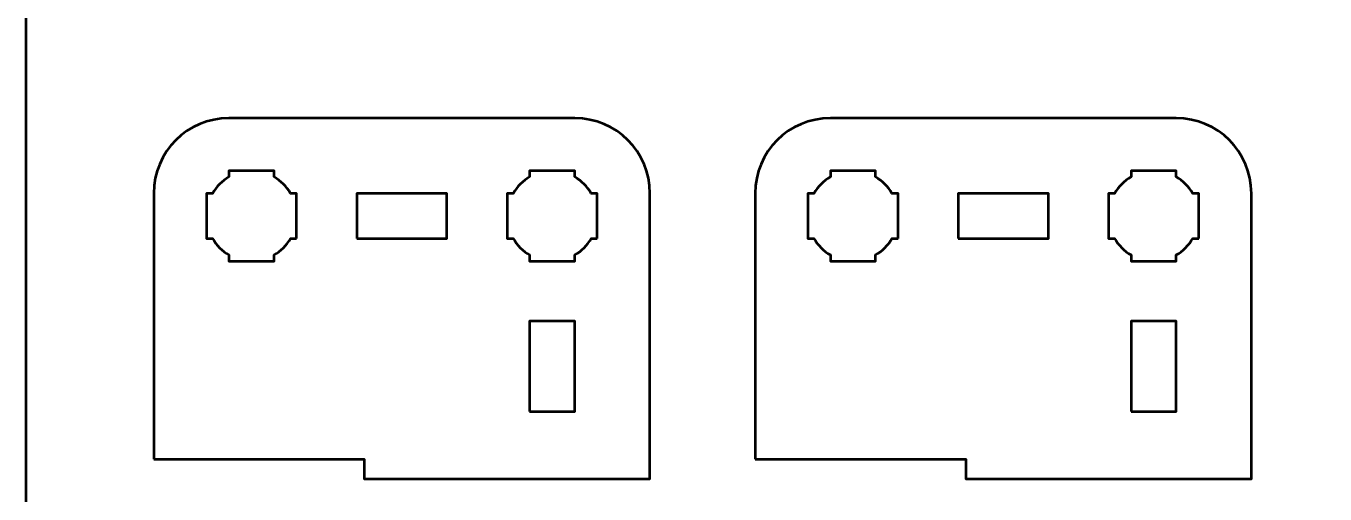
# Model space of a CAD drawing. Header units: centimetres. Extents: x -21 to 0, y -29.7 to 0.
# Drawn here: x -21 to -12.36, y -14.85 to -11.74 of the extents above; entities that cross this region are included whole.
import ezdxf

# ---------------------------------------------------------------- set-up
doc = ezdxf.new("R2010")
doc.units = ezdxf.units.CM
doc.header["$MEASUREMENT"] = 0
doc.layers.add('Layer 1', color=7, linetype='Continuous')

msp = doc.modelspace()

# ---------------------------------------------------------------- linework, layer by layer
at = {"layer": 'Layer 1', "color": 22, "lineweight": 53}
msp.add_open_spline([(-21.00003, -29.19995), (-21.00003, -29.19995), (-21.00003, -0.49992), (-21.00003, -0.49992), (-21.00003, -0.49992), (-21.00003, -0.22295), (-20.77694, 0.00004), (-20.49994, 0.00004), (-20.49994, 0.00004), (-20.49994, 0.00004), (-0.50008, 0.00004), (-0.50008, 0.00004), (-0.50008, 0.00004), (-0.22294, 0.00004), (0.00002, -0.22295), (0.00002, -0.49992), (0.00002, -0.49992), (0.00002, -0.49992), (0.00002, -29.19995), (0.00002, -29.19995), (0.00002, -29.19995), (0.00002, -29.47695), (-0.22294, -29.70004), (-0.50008, -29.70004), (-0.50008, -29.70004), (-0.50008, -29.70004), (-20.49994, -29.70004), (-20.49994, -29.70004), (-20.49994, -29.70004), (-20.77694, -29.70004), (-21.00003, -29.47695), (-21.00003, -29.19995)], degree=3, knots=[0, 0, 0, 0, 0.125, 0.125, 0.125, 0.125, 0.25, 0.25, 0.25, 0.25, 0.375, 0.375, 0.375, 0.375, 0.5, 0.5, 0.5, 0.5, 0.625, 0.625, 0.625, 0.625, 0.75, 0.75, 0.75, 0.75, 0.875, 0.875, 0.875, 0.875, 1, 1, 1, 1], dxfattribs=at)
at = {"layer": 'Layer 1', "color": 114, "lineweight": 53}
for points in [[(-20.15003, -14.619), (-20.15003, -14.619), (-20.15003, -12.85007), (-20.15003, -12.85007), (-20.15003, -12.85007), (-20.15003, -12.57293), (-19.92694, -12.34997), (-19.64994, -12.34997), (-19.64994, -12.34997), (-19.64994, -12.34997), (-17.35007, -12.34997), (-17.35007, -12.34997), (-17.35007, -12.34997), (-17.07293, -12.34997), (-16.84997, -12.57293), (-16.84997, -12.85007), (-16.84997, -12.85007), (-16.84997, -12.85007), (-16.84997, -14.75), (-16.84997, -14.75), (-16.84997, -14.75), (-16.84997, -14.75), (-18.75, -14.75), (-18.75, -14.75), (-18.75, -14.75), (-18.75, -14.75), (-18.75, -14.619), (-18.75, -14.619), (-18.75, -14.619), (-18.75, -14.619), (-20.15003, -14.619), (-20.15003, -14.619)], [(-16.15003, -14.619), (-16.15003, -14.619), (-16.15003, -12.85007), (-16.15003, -12.85007), (-16.15003, -12.85007), (-16.15003, -12.57293), (-15.92694, -12.34997), (-15.64994, -12.34997), (-15.64994, -12.34997), (-15.64994, -12.34997), (-13.35007, -12.34997), (-13.35007, -12.34997), (-13.35007, -12.34997), (-13.07293, -12.34997), (-12.84997, -12.57293), (-12.84997, -12.85007), (-12.84997, -12.85007), (-12.84997, -12.85007), (-12.84997, -14.75), (-12.84997, -14.75), (-12.84997, -14.75), (-12.84997, -14.75), (-14.75, -14.75), (-14.75, -14.75), (-14.75, -14.75), (-14.75, -14.75), (-14.75, -14.619), (-14.75, -14.619), (-14.75, -14.619), (-14.75, -14.619), (-16.15003, -14.619), (-16.15003, -14.619)]]:
    msp.add_open_spline(points, degree=3, knots=[0, 0, 0, 0, 0.125, 0.125, 0.125, 0.125, 0.25, 0.25, 0.25, 0.25, 0.375, 0.375, 0.375, 0.375, 0.5, 0.5, 0.5, 0.5, 0.625, 0.625, 0.625, 0.625, 0.75, 0.75, 0.75, 0.75, 0.875, 0.875, 0.875, 0.875, 1, 1, 1, 1], dxfattribs=at)
at = {"layer": 'Layer 1', "lineweight": 53}
for points, knots in [([(-19.2, -13.15007), (-19.2, -13.15007), (-19.24011, -13.15007), (-19.24011, -13.15007), (-19.24011, -13.15007), (-19.26643, -13.19554), (-19.30446, -13.23343), (-19.34993, -13.25989), (-19.34993, -13.25989), (-19.34993, -13.25989), (-19.34993, -13.3), (-19.34993, -13.3), (-19.34993, -13.3), (-19.34993, -13.3), (-19.5, -13.3), (-19.5, -13.3), (-19.5, -13.3), (-19.5, -13.3), (-19.64994, -13.3), (-19.64994, -13.3), (-19.64994, -13.3), (-19.64994, -13.3), (-19.64994, -13.25989), (-19.64994, -13.25989), (-19.64994, -13.25989), (-19.69555, -13.23343), (-19.73347, -13.19554), (-19.75979, -13.15007), (-19.75979, -13.15007), (-19.75979, -13.15007), (-19.80001, -13.15007), (-19.80001, -13.15007), (-19.80001, -13.15007), (-19.80001, -13.15007), (-19.80001, -13), (-19.80001, -13), (-19.80001, -13), (-19.80001, -13), (-19.80001, -12.85007), (-19.80001, -12.85007), (-19.80001, -12.85007), (-19.80001, -12.85007), (-19.75979, -12.85007), (-19.75979, -12.85007), (-19.75979, -12.85007), (-19.73347, -12.80445), (-19.69555, -12.76653), (-19.64994, -12.74021), (-19.64994, -12.74021), (-19.64994, -12.74021), (-19.64994, -12.7), (-19.64994, -12.7), (-19.64994, -12.7), (-19.64994, -12.7), (-19.5, -12.7), (-19.5, -12.7), (-19.5, -12.7), (-19.5, -12.7), (-19.34993, -12.7), (-19.34993, -12.7), (-19.34993, -12.7), (-19.34993, -12.7), (-19.34993, -12.74021), (-19.34993, -12.74021), (-19.34993, -12.74021), (-19.30446, -12.76653), (-19.26643, -12.80445), (-19.24011, -12.85007), (-19.24011, -12.85007), (-19.24011, -12.85007), (-19.2, -12.85007), (-19.2, -12.85007), (-19.2, -12.85007), (-19.2, -12.85007), (-19.2, -13), (-19.2, -13), (-19.2, -13), (-19.2, -13), (-19.2, -13.15007), (-19.2, -13.15007)], [0, 0, 0, 0, 0.05, 0.05, 0.05, 0.05, 0.1, 0.1, 0.1, 0.1, 0.15, 0.15, 0.15, 0.15, 0.2, 0.2, 0.2, 0.2, 0.25, 0.25, 0.25, 0.25, 0.3, 0.3, 0.3, 0.3, 0.35, 0.35, 0.35, 0.35, 0.4, 0.4, 0.4, 0.4, 0.45, 0.45, 0.45, 0.45, 0.5, 0.5, 0.5, 0.5, 0.55, 0.55, 0.55, 0.55, 0.6, 0.6, 0.6, 0.6, 0.65, 0.65, 0.65, 0.65, 0.7, 0.7, 0.7, 0.7, 0.75, 0.75, 0.75, 0.75, 0.8, 0.8, 0.8, 0.8, 0.85, 0.85, 0.85, 0.85, 0.9, 0.9, 0.9, 0.9, 0.95, 0.95, 0.95, 0.95, 1, 1, 1, 1]), ([(-17.19993, -13.15007), (-17.19993, -13.15007), (-17.24018, -13.15007), (-17.24018, -13.15007), (-17.24018, -13.15007), (-17.2665, -13.19554), (-17.30453, -13.23343), (-17.35, -13.25989), (-17.35, -13.25989), (-17.35, -13.25989), (-17.35, -13.3), (-17.35, -13.3), (-17.35, -13.3), (-17.35, -13.3), (-17.49993, -13.3), (-17.49993, -13.3), (-17.49993, -13.3), (-17.49993, -13.3), (-17.65, -13.3), (-17.65, -13.3), (-17.65, -13.3), (-17.65, -13.3), (-17.65, -13.25989), (-17.65, -13.25989), (-17.65, -13.25989), (-17.69548, -13.23343), (-17.73351, -13.19554), (-17.75982, -13.15007), (-17.75982, -13.15007), (-17.75982, -13.15007), (-17.79993, -13.15007), (-17.79993, -13.15007), (-17.79993, -13.15007), (-17.79993, -13.15007), (-17.79993, -13), (-17.79993, -13), (-17.79993, -13), (-17.79993, -13), (-17.79993, -12.85007), (-17.79993, -12.85007), (-17.79993, -12.85007), (-17.79993, -12.85007), (-17.75982, -12.85007), (-17.75982, -12.85007), (-17.75982, -12.85007), (-17.73351, -12.80445), (-17.69548, -12.76653), (-17.65, -12.74021), (-17.65, -12.74021), (-17.65, -12.74021), (-17.65, -12.7), (-17.65, -12.7), (-17.65, -12.7), (-17.65, -12.7), (-17.49993, -12.7), (-17.49993, -12.7), (-17.49993, -12.7), (-17.49993, -12.7), (-17.35, -12.7), (-17.35, -12.7), (-17.35, -12.7), (-17.35, -12.7), (-17.35, -12.74021), (-17.35, -12.74021), (-17.35, -12.74021), (-17.30453, -12.76653), (-17.2665, -12.80445), (-17.24018, -12.85007), (-17.24018, -12.85007), (-17.24018, -12.85007), (-17.19993, -12.85007), (-17.19993, -12.85007), (-17.19993, -12.85007), (-17.19993, -12.85007), (-17.19993, -13), (-17.19993, -13), (-17.19993, -13), (-17.19993, -13), (-17.19993, -13.15007), (-17.19993, -13.15007)], [0, 0, 0, 0, 0.05, 0.05, 0.05, 0.05, 0.1, 0.1, 0.1, 0.1, 0.15, 0.15, 0.15, 0.15, 0.2, 0.2, 0.2, 0.2, 0.25, 0.25, 0.25, 0.25, 0.3, 0.3, 0.3, 0.3, 0.35, 0.35, 0.35, 0.35, 0.4, 0.4, 0.4, 0.4, 0.45, 0.45, 0.45, 0.45, 0.5, 0.5, 0.5, 0.5, 0.55, 0.55, 0.55, 0.55, 0.6, 0.6, 0.6, 0.6, 0.65, 0.65, 0.65, 0.65, 0.7, 0.7, 0.7, 0.7, 0.75, 0.75, 0.75, 0.75, 0.8, 0.8, 0.8, 0.8, 0.85, 0.85, 0.85, 0.85, 0.9, 0.9, 0.9, 0.9, 0.95, 0.95, 0.95, 0.95, 1, 1, 1, 1]), ([(-15.2, -13.15007), (-15.2, -13.15007), (-15.24011, -13.15007), (-15.24011, -13.15007), (-15.24011, -13.15007), (-15.26643, -13.19554), (-15.30446, -13.23343), (-15.34993, -13.25989), (-15.34993, -13.25989), (-15.34993, -13.25989), (-15.34993, -13.3), (-15.34993, -13.3), (-15.34993, -13.3), (-15.34993, -13.3), (-15.5, -13.3), (-15.5, -13.3), (-15.5, -13.3), (-15.5, -13.3), (-15.64994, -13.3), (-15.64994, -13.3), (-15.64994, -13.3), (-15.64994, -13.3), (-15.64994, -13.25989), (-15.64994, -13.25989), (-15.64994, -13.25989), (-15.69555, -13.23343), (-15.73347, -13.19554), (-15.75979, -13.15007), (-15.75979, -13.15007), (-15.75979, -13.15007), (-15.80001, -13.15007), (-15.80001, -13.15007), (-15.80001, -13.15007), (-15.80001, -13.15007), (-15.80001, -13), (-15.80001, -13), (-15.80001, -13), (-15.80001, -13), (-15.80001, -12.85007), (-15.80001, -12.85007), (-15.80001, -12.85007), (-15.80001, -12.85007), (-15.75979, -12.85007), (-15.75979, -12.85007), (-15.75979, -12.85007), (-15.73347, -12.80445), (-15.69555, -12.76653), (-15.64994, -12.74021), (-15.64994, -12.74021), (-15.64994, -12.74021), (-15.64994, -12.7), (-15.64994, -12.7), (-15.64994, -12.7), (-15.64994, -12.7), (-15.5, -12.7), (-15.5, -12.7), (-15.5, -12.7), (-15.5, -12.7), (-15.34993, -12.7), (-15.34993, -12.7), (-15.34993, -12.7), (-15.34993, -12.7), (-15.34993, -12.74021), (-15.34993, -12.74021), (-15.34993, -12.74021), (-15.30446, -12.76653), (-15.26643, -12.80445), (-15.24011, -12.85007), (-15.24011, -12.85007), (-15.24011, -12.85007), (-15.2, -12.85007), (-15.2, -12.85007), (-15.2, -12.85007), (-15.2, -12.85007), (-15.2, -13), (-15.2, -13), (-15.2, -13), (-15.2, -13), (-15.2, -13.15007), (-15.2, -13.15007)], [0, 0, 0, 0, 0.05, 0.05, 0.05, 0.05, 0.1, 0.1, 0.1, 0.1, 0.15, 0.15, 0.15, 0.15, 0.2, 0.2, 0.2, 0.2, 0.25, 0.25, 0.25, 0.25, 0.3, 0.3, 0.3, 0.3, 0.35, 0.35, 0.35, 0.35, 0.4, 0.4, 0.4, 0.4, 0.45, 0.45, 0.45, 0.45, 0.5, 0.5, 0.5, 0.5, 0.55, 0.55, 0.55, 0.55, 0.6, 0.6, 0.6, 0.6, 0.65, 0.65, 0.65, 0.65, 0.7, 0.7, 0.7, 0.7, 0.75, 0.75, 0.75, 0.75, 0.8, 0.8, 0.8, 0.8, 0.85, 0.85, 0.85, 0.85, 0.9, 0.9, 0.9, 0.9, 0.95, 0.95, 0.95, 0.95, 1, 1, 1, 1]), ([(-13.19993, -13.15007), (-13.19993, -13.15007), (-13.24018, -13.15007), (-13.24018, -13.15007), (-13.24018, -13.15007), (-13.2665, -13.19554), (-13.30453, -13.23343), (-13.35, -13.25989), (-13.35, -13.25989), (-13.35, -13.25989), (-13.35, -13.3), (-13.35, -13.3), (-13.35, -13.3), (-13.35, -13.3), (-13.49993, -13.3), (-13.49993, -13.3), (-13.49993, -13.3), (-13.49993, -13.3), (-13.65, -13.3), (-13.65, -13.3), (-13.65, -13.3), (-13.65, -13.3), (-13.65, -13.25989), (-13.65, -13.25989), (-13.65, -13.25989), (-13.69548, -13.23343), (-13.73351, -13.19554), (-13.75982, -13.15007), (-13.75982, -13.15007), (-13.75982, -13.15007), (-13.79993, -13.15007), (-13.79993, -13.15007), (-13.79993, -13.15007), (-13.79993, -13.15007), (-13.79993, -13), (-13.79993, -13), (-13.79993, -13), (-13.79993, -13), (-13.79993, -12.85007), (-13.79993, -12.85007), (-13.79993, -12.85007), (-13.79993, -12.85007), (-13.75982, -12.85007), (-13.75982, -12.85007), (-13.75982, -12.85007), (-13.73351, -12.80445), (-13.69548, -12.76653), (-13.65, -12.74021), (-13.65, -12.74021), (-13.65, -12.74021), (-13.65, -12.7), (-13.65, -12.7), (-13.65, -12.7), (-13.65, -12.7), (-13.49993, -12.7), (-13.49993, -12.7), (-13.49993, -12.7), (-13.49993, -12.7), (-13.35, -12.7), (-13.35, -12.7), (-13.35, -12.7), (-13.35, -12.7), (-13.35, -12.74021), (-13.35, -12.74021), (-13.35, -12.74021), (-13.30453, -12.76653), (-13.2665, -12.80445), (-13.24018, -12.85007), (-13.24018, -12.85007), (-13.24018, -12.85007), (-13.19993, -12.85007), (-13.19993, -12.85007), (-13.19993, -12.85007), (-13.19993, -12.85007), (-13.19993, -13), (-13.19993, -13), (-13.19993, -13), (-13.19993, -13), (-13.19993, -13.15007), (-13.19993, -13.15007)], [0, 0, 0, 0, 0.05, 0.05, 0.05, 0.05, 0.1, 0.1, 0.1, 0.1, 0.15, 0.15, 0.15, 0.15, 0.2, 0.2, 0.2, 0.2, 0.25, 0.25, 0.25, 0.25, 0.3, 0.3, 0.3, 0.3, 0.35, 0.35, 0.35, 0.35, 0.4, 0.4, 0.4, 0.4, 0.45, 0.45, 0.45, 0.45, 0.5, 0.5, 0.5, 0.5, 0.55, 0.55, 0.55, 0.55, 0.6, 0.6, 0.6, 0.6, 0.65, 0.65, 0.65, 0.65, 0.7, 0.7, 0.7, 0.7, 0.75, 0.75, 0.75, 0.75, 0.8, 0.8, 0.8, 0.8, 0.85, 0.85, 0.85, 0.85, 0.9, 0.9, 0.9, 0.9, 0.95, 0.95, 0.95, 0.95, 1, 1, 1, 1]), ([(-18.79999, -13.15007), (-18.79999, -13.15007), (-18.79999, -12.85007), (-18.79999, -12.85007), (-18.79999, -12.85007), (-18.79999, -12.85007), (-18.19998, -12.85007), (-18.19998, -12.85007), (-18.19998, -12.85007), (-18.19998, -12.85007), (-18.19998, -13.15007), (-18.19998, -13.15007), (-18.19998, -13.15007), (-18.19998, -13.15007), (-18.79999, -13.15007), (-18.79999, -13.15007)], [0, 0, 0, 0, 0.25, 0.25, 0.25, 0.25, 0.5, 0.5, 0.5, 0.5, 0.75, 0.75, 0.75, 0.75, 1, 1, 1, 1]), ([(-14.79999, -13.15007), (-14.79999, -13.15007), (-14.79999, -12.85007), (-14.79999, -12.85007), (-14.79999, -12.85007), (-14.79999, -12.85007), (-14.19998, -12.85007), (-14.19998, -12.85007), (-14.19998, -12.85007), (-14.19998, -12.85007), (-14.19998, -13.15007), (-14.19998, -13.15007), (-14.19998, -13.15007), (-14.19998, -13.15007), (-14.79999, -13.15007), (-14.79999, -13.15007)], [0, 0, 0, 0, 0.25, 0.25, 0.25, 0.25, 0.5, 0.5, 0.5, 0.5, 0.75, 0.75, 0.75, 0.75, 1, 1, 1, 1]), ([(-17.65, -14.30002), (-17.65, -14.30002), (-17.65, -13.70002), (-17.65, -13.70002), (-17.65, -13.70002), (-17.65, -13.70002), (-17.35, -13.70002), (-17.35, -13.70002), (-17.35, -13.70002), (-17.35, -13.70002), (-17.35, -14.30002), (-17.35, -14.30002), (-17.35, -14.30002), (-17.35, -14.30002), (-17.65, -14.30002), (-17.65, -14.30002)], [0, 0, 0, 0, 0.25, 0.25, 0.25, 0.25, 0.5, 0.5, 0.5, 0.5, 0.75, 0.75, 0.75, 0.75, 1, 1, 1, 1]), ([(-13.65, -14.30002), (-13.65, -14.30002), (-13.65, -13.70002), (-13.65, -13.70002), (-13.65, -13.70002), (-13.65, -13.70002), (-13.35, -13.70002), (-13.35, -13.70002), (-13.35, -13.70002), (-13.35, -13.70002), (-13.35, -14.30002), (-13.35, -14.30002), (-13.35, -14.30002), (-13.35, -14.30002), (-13.65, -14.30002), (-13.65, -14.30002)], [0, 0, 0, 0, 0.25, 0.25, 0.25, 0.25, 0.5, 0.5, 0.5, 0.5, 0.75, 0.75, 0.75, 0.75, 1, 1, 1, 1])]:
    msp.add_open_spline(points, degree=3, knots=knots, dxfattribs=at)

doc.saveas('drawing.dxf')
